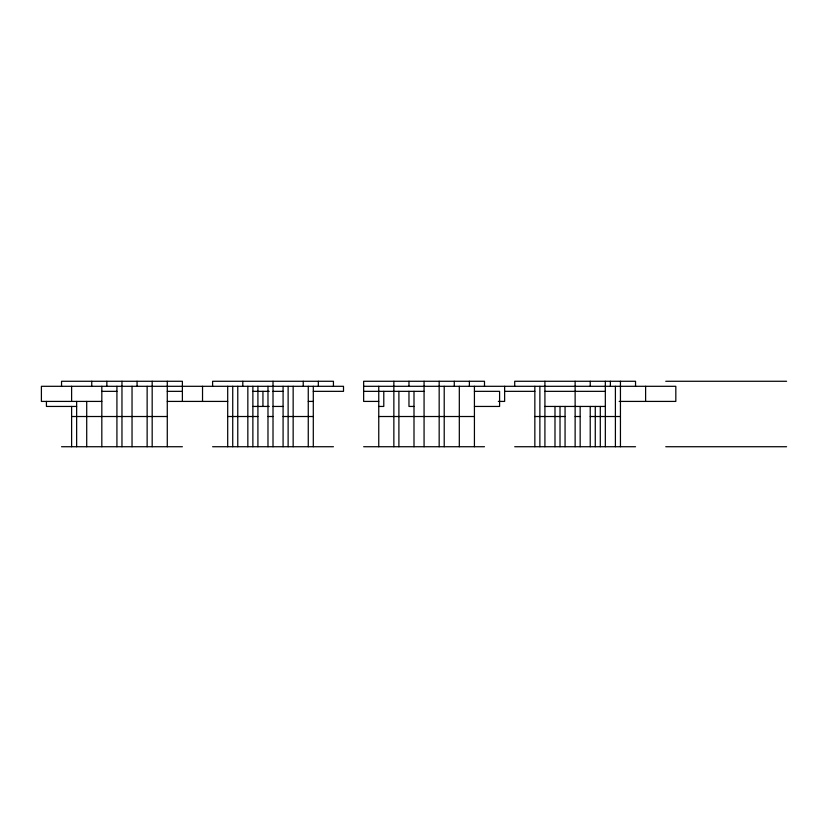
<?xml version="1.0" encoding="UTF-8"?>
<svg xmlns="http://www.w3.org/2000/svg" width="828" height="828" viewBox="0 0 828 828"><rect width="100%" height="100%" fill="white"/><g stroke="black" fill="none" stroke-linecap="round" stroke-linejoin="round"><path stroke-width="1.24" d="M665.753 381.273L786.6 381.273M363.647 386.303L675.824 386.303L675.824 401.414L619.178 401.414M101.823 391.344L116.924 391.344M167.277 391.344L182.388 391.344M252.871 391.344L269.245 391.344M273.012 391.344L283.083 391.344M313.294 391.344L343.506 391.344L343.506 386.303L41.4 386.303L41.4 401.414L101.823 401.414M363.647 391.344L424.071 391.344M474.423 391.344L499.594 391.344L499.594 406.444L474.423 406.444M504.635 391.344L534.847 391.344M544.917 391.344L605.33 391.344M167.277 401.414L227.7 401.414M308.264 401.414L313.294 401.414M378.758 401.414L363.647 401.414L363.647 381.273L484.494 381.273L484.494 386.303M498.342 401.414L504.635 401.414L504.635 386.303M76.642 406.444L46.43 406.444L46.43 401.414M252.871 406.444L269.245 406.444M273.012 406.444L283.083 406.444M378.758 406.444L383.788 406.444L383.788 391.344M414 406.444L408.97 406.444L408.97 391.344M544.917 406.444L605.33 406.444M71.612 416.515L167.277 416.515M227.7 416.515L257.912 416.515M267.982 416.515L273.012 416.515M283.083 416.515L313.294 416.515M378.758 416.515L474.423 416.515M534.847 416.515L565.058 416.515M575.129 416.515L580.159 416.515M590.229 416.515L620.441 416.515M61.541 446.727L182.388 446.727M212.599 446.727L333.436 446.727M363.647 446.727L484.494 446.727M514.705 446.727L635.542 446.727M665.753 446.727L786.6 446.727M645.612 386.303L645.612 401.414M635.542 386.303L635.542 381.273L514.705 381.273L514.705 386.303M620.441 381.273L620.441 446.727M615.401 386.303L615.401 446.727M610.371 381.273L610.371 386.303M605.33 381.273L605.33 446.727M600.3 406.444L600.3 446.727M595.27 406.444L595.27 446.727M590.229 381.273L590.229 386.303M590.229 406.444L590.229 446.727M580.159 406.444L580.159 446.727M575.129 381.273L575.129 446.727M565.058 406.444L565.058 446.727M560.018 406.444L560.018 446.727M554.988 406.444L554.988 446.727M544.917 381.273L544.917 446.727M539.877 386.303L539.877 446.727M534.847 386.303L534.847 446.727M474.423 386.303L474.423 446.727M469.383 381.273L469.383 386.303M459.312 386.303L459.312 446.727M454.282 381.273L454.282 386.303M444.212 386.303L444.212 446.727M439.171 381.273L439.171 446.727M424.071 381.273L424.071 446.727M414 391.344L414 446.727M408.97 381.273L408.97 386.303M398.899 391.344L398.899 446.727M393.859 381.273L393.859 446.727M378.758 386.303L378.758 446.727M333.436 386.303L333.436 381.273L212.599 381.273L212.599 386.303M318.335 381.273L318.335 386.303M313.294 386.303L313.294 446.727M308.264 386.303L308.264 446.727M303.224 381.273L303.224 386.303M293.153 386.303L293.153 446.727M288.123 386.303L288.123 446.727M283.083 386.303L283.083 446.727M273.012 381.273L273.012 446.727M267.982 386.303L267.982 446.727M262.942 391.344L262.942 406.444M257.912 386.303L257.912 446.727M252.871 386.303L252.871 446.727M247.841 386.303L247.841 446.727M242.801 381.273L242.801 386.303M237.771 386.303L237.771 446.727M232.73 386.303L232.73 446.727M227.7 386.303L227.7 446.727M202.529 386.303L202.529 401.414M182.388 401.414L182.388 381.273L61.541 381.273L61.541 386.303M167.277 381.273L167.277 446.727M152.176 381.273L152.176 446.727M147.136 386.303L147.136 446.727M137.065 381.273L137.065 386.303M132.035 386.303L132.035 446.727M121.964 381.273L121.964 446.727M116.924 386.303L116.924 446.727M106.853 381.273L106.853 386.303M101.823 386.303L101.823 446.727M91.753 381.273L91.753 386.303M86.712 401.414L86.712 446.727M76.642 401.414L76.642 446.727M71.612 386.303L71.612 401.414M71.612 406.444L71.612 446.727"/></g></svg>
